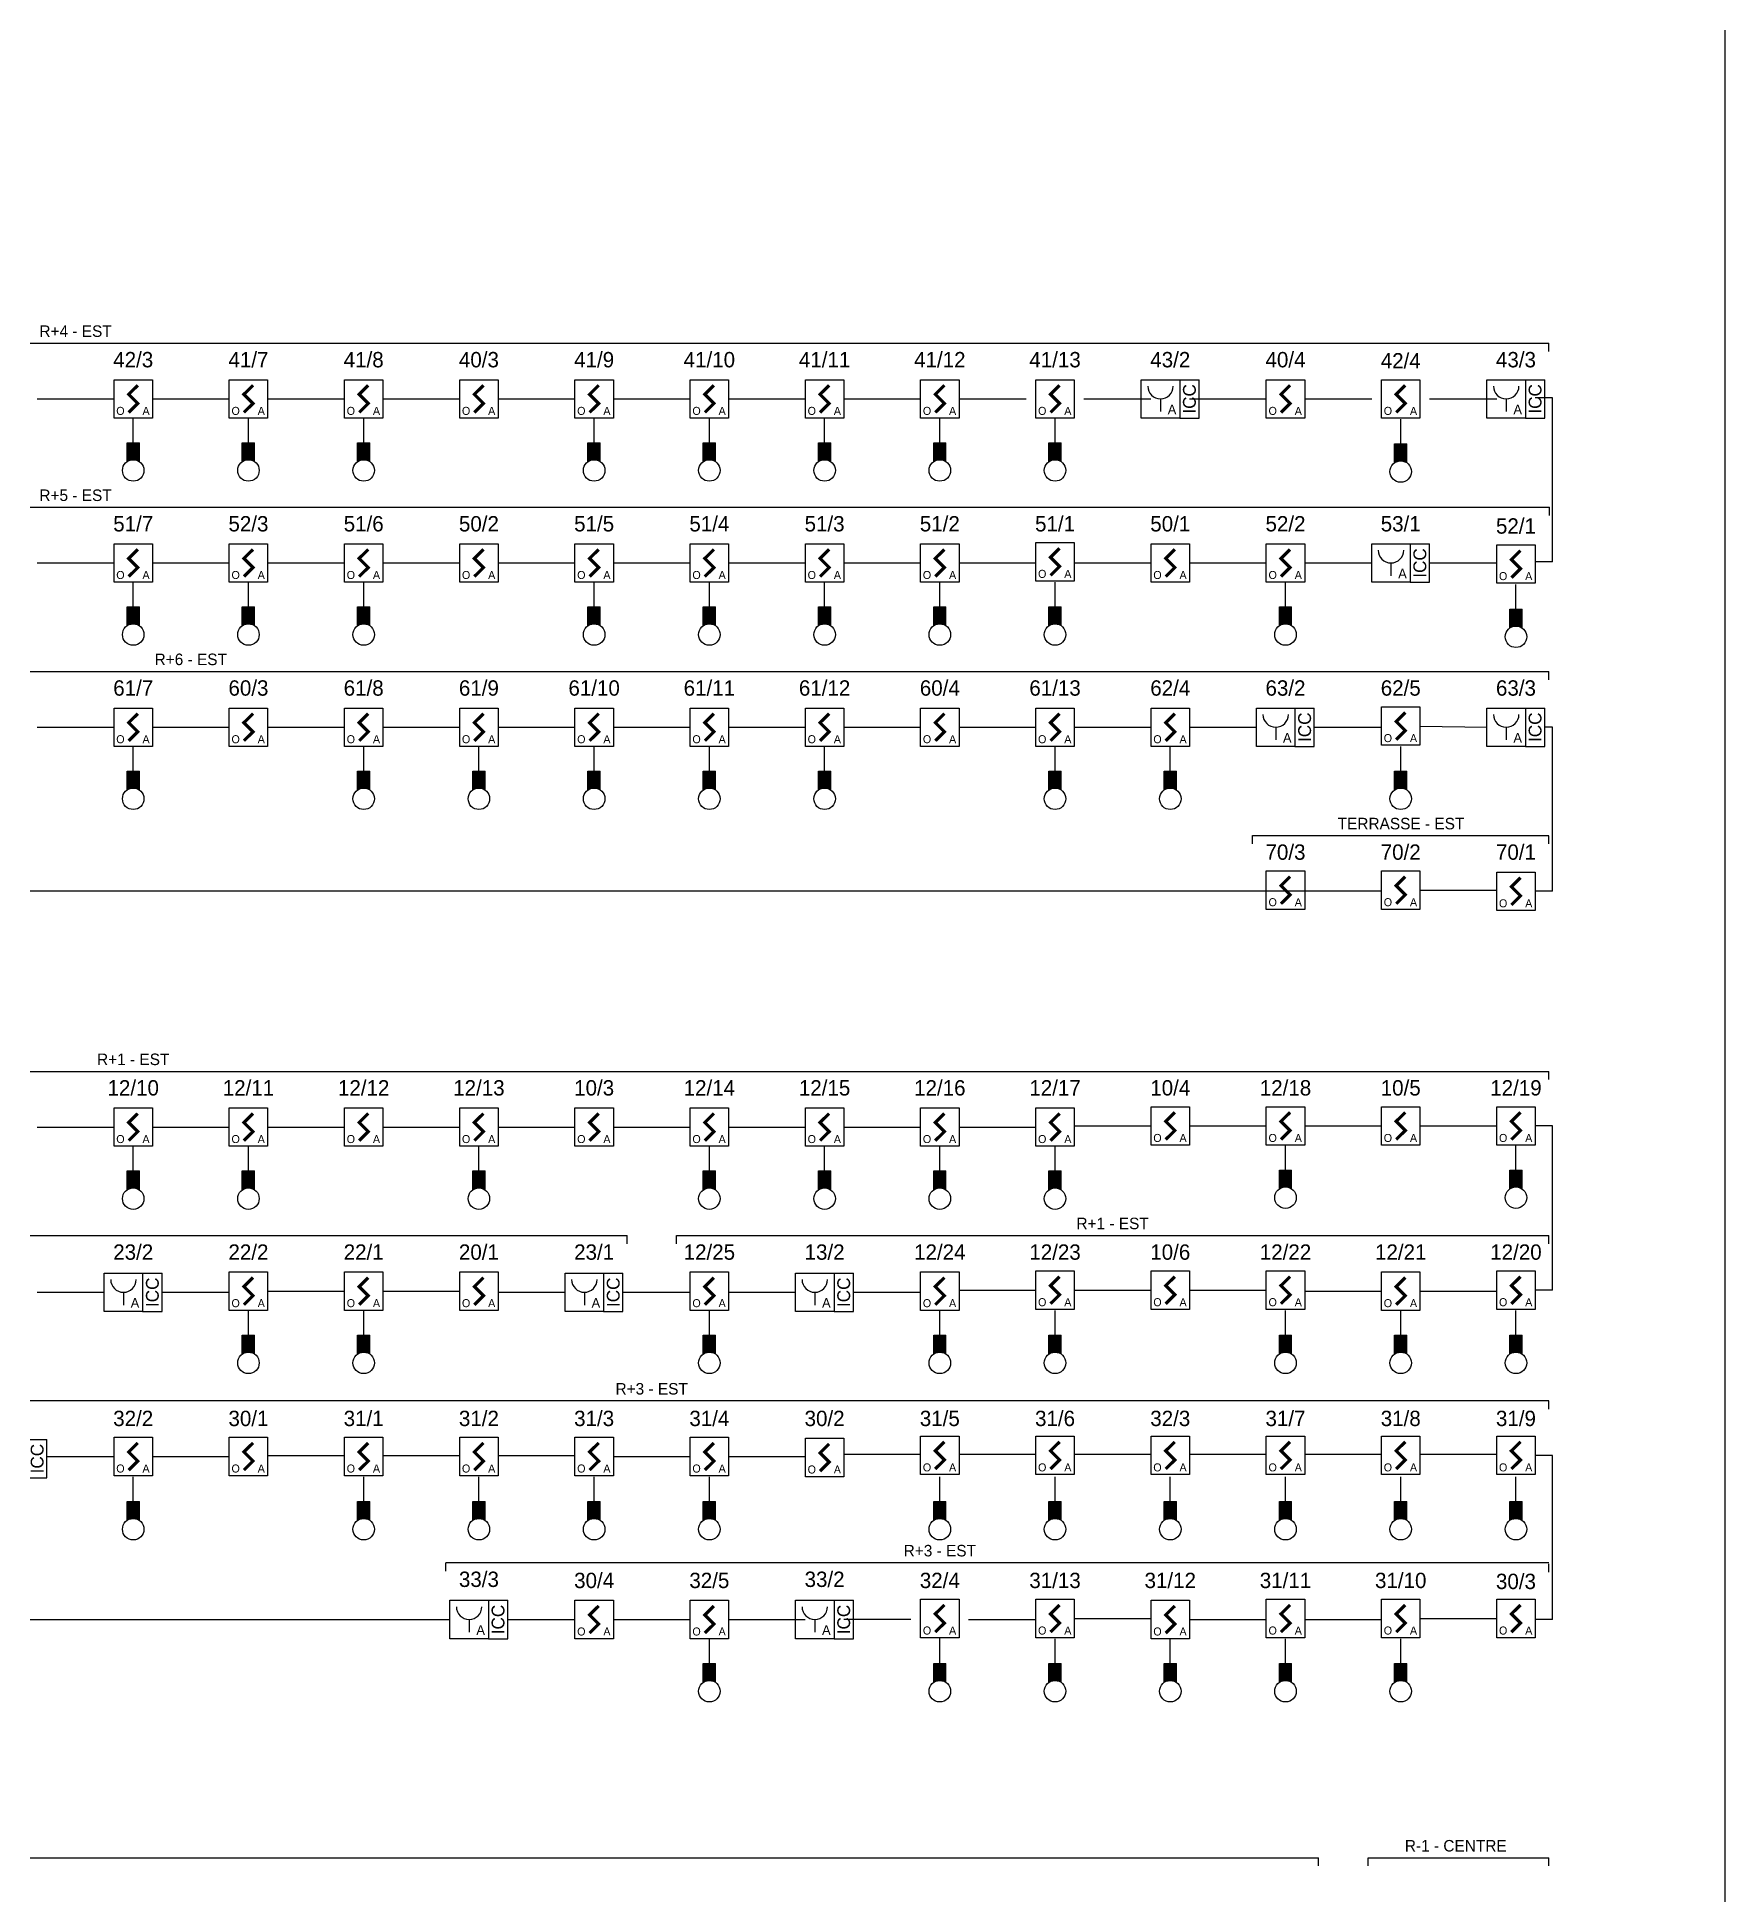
# Model space of a CAD drawing. Header units: millimetres. Extents: x 1942 to 3722, y 1044 to 1602.
# Drawn here: x 3153.5 to 3274.4, y 1189.9 to 1322.9 of the extents above; entities that cross this region are included whole.
import ezdxf
from ezdxf.enums import TextEntityAlignment as Align

# ---------------------------------------------------------------- set-up
doc = ezdxf.new("R2010")
doc.units = ezdxf.units.MM
for name, color, linetype in [('jcc-adressage', 6, 'Continuous'), ('JCC-CABLE1', 3, 'Continuous'), ('JCC-DECLENCHEUR MANUEL', 5, 'Continuous'), ('JCC-DECLENCHEUR MANUEL AVEC ISOLATEUR', 1, 'Continuous'), ('JCC-INDICATEUR ACTION', 1, 'Continuous'), ('JCC-LOCAUX', 130, 'Continuous'), ('JCC-NIVEAU', 4, 'Continuous')]:
    doc.layers.add(name, color=color, linetype=linetype)
doc.layers.add('JCC-OPTIQUE', color=1, linetype='Continuous', lineweight=25)
doc.styles.add('LOCAUX', font='romans.shx', dxfattribs={"width": 0.75})
doc.styles.add('TEXTE', font='romans.shx')

# ---------------------------------------------------------------- blocks, each defined once
blk = doc.blocks.new('voa')
blk.add_lwpolyline([(-3, 3), (3, 3), (3, -3), (-3, -3)], close=True)
at = {"const_width": 0.5}
blk.add_lwpolyline([(0.71, 2.12), (-0.71, 0.71), (0.71, -0.71), (-0.71, -2.12)], dxfattribs=at)
at = {"flags": 1}
for tag, p in [('SYMB_GRAPH', (0.67, 7.09)), ('SYMB_VIC', (0, 4.02)), ('SYMB_VISIODEF', (0, 1.25)), ('ADRESSE', (0, -1.5)), ('ZONE', (0, -1.5)), ('IA', (0.12, -0.63)), ('METIER', (0, -3)), ('CENTRALE', (0.44, -8.82)), ('VARIANTE', (0.67, -11.67))]:
    blk.add_attdef(tag, text='', height=2.5, dxfattribs=at).set_placement(p, align=Align.CENTER)
for tag, height, p in [('LIBELLE', 2.5, (0, 4)), ('TYPE', 1.25, (-2, -2.5)), ('TECH', 1.25, (2, -2.5)), ('LIBELLEZONE', 2.5, (0, -6.5))]:
    blk.add_attdef(tag, text='', height=height).set_placement(p, align=Align.CENTER)
blk = doc.blocks.new('indicateur action')
at = {"layer": 'JCC-INDICATEUR ACTION'}
blk.add_hatch(color=0, dxfattribs=at).paths.add_polyline_path([(0.8, -0.05, -0.315344), (-0.8, -0.05), (-0.8, -2.5), (0.8, -2.5)])
at = {"layer": 'JCC-INDICATEUR ACTION', "color": 0}
for p, q in [((-0.8, -0.05), (-0.8, -2.5)), ((0.8, -0.05), (0.8, -2.5)), ((0.8, -2.5), (-0.8, -2.5))]:
    blk.add_line(p, q, dxfattribs=at)
blk.add_circle((0, 1.1), 1.4, dxfattribs=at)
at = {"layer": 'jcc-adressage', "style": 'TEXTE'}
blk.add_attdef('ADRESSE', text='', height=3, dxfattribs=at).set_placement((0, 5), align=Align.MIDDLE)
at = {"layer": 'JCC-LOCAUX', "style": 'LOCAUX', "width": 0.75, "flags": 8}
for p in [(0, 13.75), (0, 11.25), (0, 8.75)]:
    blk.add_attdef('PIECE', text='', height=1.75, dxfattribs=at).set_placement(p, align=Align.MIDDLE)
blk = doc.blocks.new('déclencheur manuel avec isolateur')
at = {"layer": 'JCC-DECLENCHEUR MANUEL AVEC ISOLATEUR', "color": 0}
for p, q in [((2.5, 2.5), (5.02, 2.5)), ((5.02, -2.5), (5.02, 2.5)), ((0, 0), (0, -1.66)), ((2.5, -2.5), (5.02, -2.5))]:
    blk.add_line(p, q, dxfattribs=at)
blk.add_lwpolyline([(-2.5, 2.5), (2.5, 2.5), (2.5, -2.5), (-2.5, -2.5)], close=True, dxfattribs=at)
blk.add_arc((0, 1.66), 1.66, 180, 0, dxfattribs=at)
at = {"layer": 'jcc-adressage', "style": 'TEXTE'}
blk.add_attdef('ADRESSE', text='', height=3, dxfattribs=at).set_placement((0, 5), align=Align.MIDDLE)
at = {"layer": 'JCC-DECLENCHEUR MANUEL AVEC ISOLATEUR', "color": 0}
blk.add_text('ICC', height=1.668, rotation=90, dxfattribs=at).set_placement((3.76, 0), align=Align.MIDDLE_CENTER)
blk.add_text('A', height=1.25, dxfattribs=at).set_placement((1.5, -2), align=Align.CENTER)
at = {"layer": 'JCC-LOCAUX', "style": 'LOCAUX', "width": 0.85, "flags": 8}
for p in [(0, 13.75), (0, 11.25), (0, 8.75)]:
    blk.add_attdef('PIECE', text='', height=1.75, dxfattribs=at).set_placement(p, align=Align.MIDDLE)

msp = doc.modelspace()

# ---------------------------------------------------------------- linework, layer by layer
at = {"color": 0}
msp.add_lwpolyline([(1944.02, 1599.75), (3274.38, 1599.75), (3274.38, 1047.07), (1944.02, 1047.07)], close=True, dxfattribs=at)
at = {"layer": 'JCC-CABLE1'}
for p, q in [((3153.54, 1297.04), (3159.04, 1297.04)), ((3161.79, 1297.04), (3167.29, 1297.04)), ((3170.04, 1297.04), (3175.54, 1297.04)), ((3178.29, 1297.04), (3183.79, 1297.04)), ((3186.54, 1297.04), (3192.04, 1297.04)), ((3194.79, 1297.04), (3200.29, 1297.04)), ((3203.04, 1297.04), (3208.54, 1297.04)), ((3211.29, 1297.04), (3216.79, 1297.04)), ((3219.54, 1297.04), (3224.35, 1297.04)), ((3228.48, 1297.04), (3233.29, 1297.04)), ((3236.04, 1297.04), (3241.54, 1297.04)), ((3244.29, 1297.04), (3249.1, 1297.04)), ((3253.23, 1297.04), (3258.04, 1297.04)), ((3262.03, 1297.12), (3260.79, 1297.12)), ((3262.03, 1285.37), (3262.03, 1297.12)), ((3160.42, 1293.9), (3160.42, 1295.67)), ((3168.67, 1293.9), (3168.67, 1295.67)), ((3176.92, 1293.9), (3176.92, 1295.67)), ((3193.42, 1293.9), (3193.42, 1295.67)), ((3201.67, 1293.9), (3201.67, 1295.67)), ((3209.92, 1293.9), (3209.92, 1295.67)), ((3218.17, 1293.9), (3218.17, 1295.67)), ((3226.42, 1293.9), (3226.42, 1295.67)), ((3251.17, 1293.82), (3251.17, 1295.59)), ((3153.54, 1285.29), (3159.04, 1285.29)), ((3161.79, 1285.29), (3167.29, 1285.29)), ((3170.04, 1285.29), (3175.54, 1285.29)), ((3178.29, 1285.29), (3183.79, 1285.29)), ((3186.54, 1285.29), (3192.04, 1285.29)), ((3194.79, 1285.29), (3200.29, 1285.29)), ((3203.04, 1285.29), (3208.54, 1285.29)), ((3211.29, 1285.29), (3216.79, 1285.29)), ((3219.54, 1285.29), (3225.04, 1285.29)), ((3227.79, 1285.29), (3233.29, 1285.29)), ((3236.04, 1285.29), (3241.54, 1285.29)), ((3244.29, 1285.29), (3249.1, 1285.29)), ((3253.23, 1285.29), (3258.04, 1285.29)), ((3262.03, 1285.37), (3260.79, 1285.37)), ((3160.42, 1282.14), (3160.42, 1283.91)), ((3168.67, 1282.14), (3168.67, 1283.91)), ((3176.92, 1282.14), (3176.92, 1283.91)), ((3193.42, 1282.14), (3193.42, 1283.91)), ((3201.67, 1282.14), (3201.67, 1283.91)), ((3209.92, 1282.14), (3209.92, 1283.91)), ((3218.17, 1282.14), (3218.17, 1283.91)), ((3226.42, 1282.14), (3226.42, 1283.91)), ((3242.92, 1282.14), (3242.92, 1283.91)), ((3259.42, 1281.98), (3259.42, 1283.76)), ((3153.54, 1273.53), (3159.04, 1273.53)), ((3161.79, 1273.53), (3167.29, 1273.53)), ((3170.04, 1273.53), (3175.54, 1273.53)), ((3178.29, 1273.53), (3183.79, 1273.53)), ((3186.54, 1273.53), (3192.04, 1273.53)), ((3194.79, 1273.53), (3200.29, 1273.53)), ((3203.04, 1273.53), (3208.54, 1273.53)), ((3211.29, 1273.53), (3216.79, 1273.53)), ((3219.54, 1273.53), (3225.04, 1273.53)), ((3227.79, 1273.53), (3233.29, 1273.53)), ((3236.04, 1273.53), (3240.85, 1273.53)), ((3244.98, 1273.53), (3249.79, 1273.53)), ((3252.54, 1273.61), (3257.35, 1273.53)), ((3262.03, 1273.53), (3261.48, 1273.53)), ((3262.03, 1261.78), (3262.03, 1273.53)), ((3160.42, 1270.39), (3160.42, 1272.16)), ((3176.92, 1270.39), (3176.92, 1272.16)), ((3185.17, 1270.39), (3185.17, 1272.16)), ((3193.42, 1270.39), (3193.42, 1272.16)), ((3201.67, 1270.39), (3201.67, 1272.16)), ((3209.92, 1270.39), (3209.92, 1272.16)), ((3226.42, 1270.39), (3226.42, 1272.16)), ((3234.67, 1270.39), (3234.67, 1272.16)), ((3251.17, 1270.39), (3251.17, 1272.16)), ((3252.54, 1261.86), (3258.04, 1261.86)), ((3262.03, 1261.78), (3260.79, 1261.78)), ((3153.54, 1244.9), (3159.04, 1244.9)), ((3161.79, 1244.9), (3167.29, 1244.9)), ((3170.04, 1244.9), (3175.54, 1244.9)), ((3178.29, 1244.9), (3183.79, 1244.9)), ((3186.54, 1244.9), (3192.04, 1244.9)), ((3194.79, 1244.9), (3200.29, 1244.9)), ((3203.04, 1244.9), (3208.54, 1244.9)), ((3211.29, 1244.9), (3216.79, 1244.9)), ((3219.54, 1244.9), (3225.04, 1244.9)), ((3227.79, 1244.98), (3233.29, 1244.98)), ((3236.04, 1244.98), (3241.54, 1244.98)), ((3244.29, 1244.98), (3249.79, 1244.98)), ((3252.54, 1244.98), (3258.04, 1244.98)), ((3262.03, 1244.98), (3260.79, 1244.98)), ((3262.03, 1233.22), (3262.03, 1244.98)), ((3160.42, 1241.75), (3160.42, 1243.53)), ((3168.67, 1241.75), (3168.67, 1243.53)), ((3185.17, 1241.75), (3185.17, 1243.53)), ((3201.67, 1241.75), (3201.67, 1243.53)), ((3209.92, 1241.75), (3209.92, 1243.53)), ((3218.17, 1241.75), (3218.17, 1243.53)), ((3226.42, 1241.75), (3226.42, 1243.53)), ((3242.92, 1241.83), (3242.92, 1243.6)), ((3259.42, 1241.83), (3259.42, 1243.6)), ((3170.04, 1233.15), (3175.54, 1233.15)), ((3178.29, 1233.15), (3183.79, 1233.15)), ((3219.54, 1233.22), (3225.04, 1233.22)), ((3227.79, 1233.22), (3233.29, 1233.22)), ((3236.04, 1233.22), (3241.54, 1233.22)), ((3244.29, 1233.15), (3249.79, 1233.15)), ((3252.54, 1233.15), (3258.04, 1233.15)), ((3262.03, 1233.22), (3260.79, 1233.22)), ((3153.54, 1233.07), (3158.35, 1233.07)), ((3162.48, 1233.07), (3167.29, 1233.07)), ((3168.67, 1230), (3168.67, 1231.77)), ((3176.92, 1230), (3176.92, 1231.77)), ((3186.54, 1233.07), (3191.35, 1233.07)), ((3195.48, 1233.07), (3200.29, 1233.07)), ((3201.67, 1230), (3201.67, 1231.77)), ((3203.04, 1233.07), (3207.85, 1233.07)), ((3211.98, 1233.07), (3216.79, 1233.07)), ((3218.17, 1230), (3218.17, 1231.77)), ((3226.42, 1230), (3226.42, 1231.77)), ((3242.92, 1230), (3242.92, 1231.77)), ((3251.17, 1230), (3251.17, 1231.77)), ((3259.42, 1230), (3259.42, 1231.77)), ((3154.23, 1221.31), (3159.04, 1221.31)), ((3161.79, 1221.31), (3167.29, 1221.31)), ((3170.04, 1221.39), (3175.54, 1221.39)), ((3178.29, 1221.39), (3183.79, 1221.39)), ((3186.54, 1221.39), (3192.04, 1221.39)), ((3194.79, 1221.31), (3200.29, 1221.31)), ((3203.04, 1221.31), (3208.54, 1221.31)), ((3211.29, 1221.47), (3216.79, 1221.47)), ((3219.54, 1221.47), (3225.04, 1221.47)), ((3227.79, 1221.47), (3233.29, 1221.47)), ((3236.04, 1221.47), (3241.54, 1221.47)), ((3244.29, 1221.47), (3249.79, 1221.47)), ((3252.54, 1221.47), (3258.04, 1221.47)), ((3262.03, 1221.39), (3260.79, 1221.39)), ((3262.03, 1209.64), (3262.03, 1221.39)), ((3160.42, 1218.09), (3160.42, 1219.86)), ((3176.92, 1218.09), (3176.92, 1219.86)), ((3185.17, 1218.09), (3185.17, 1219.86)), ((3193.42, 1218.09), (3193.42, 1219.86)), ((3201.67, 1218.09), (3201.67, 1219.86)), ((3218.17, 1218.09), (3218.17, 1219.86)), ((3226.42, 1218.09), (3226.42, 1219.86)), ((3234.67, 1218.09), (3234.67, 1219.86)), ((3242.92, 1218.09), (3242.92, 1219.86)), ((3251.17, 1218.09), (3251.17, 1219.86)), ((3259.42, 1218.09), (3259.42, 1219.86)), ((3194.79, 1209.64), (3200.29, 1209.64)), ((3203.04, 1209.64), (3208.54, 1209.64)), ((3216.1, 1209.64), (3211.29, 1209.64)), ((3220.23, 1209.64), (3225.04, 1209.64)), ((3227.79, 1209.71), (3233.29, 1209.71)), ((3236.04, 1209.64), (3241.54, 1209.64)), ((3244.29, 1209.64), (3249.79, 1209.64)), ((3252.54, 1209.71), (3258.04, 1209.71)), ((3262.03, 1209.64), (3260.79, 1209.64)), ((3201.67, 1206.49), (3201.67, 1208.26)), ((3218.17, 1206.49), (3218.17, 1208.34)), ((3226.42, 1206.49), (3226.42, 1208.26)), ((3234.67, 1206.49), (3234.67, 1208.26)), ((3242.92, 1206.49), (3242.92, 1208.26)), ((3251.17, 1206.49), (3251.17, 1208.26))]:
    msp.add_line(p, q, dxfattribs=at)
at = {"layer": 'JCC-CABLE1', "color": 1, "ltscale": 0.6}
msp.add_line((3249.79, 1261.78), (3035.46, 1261.78), dxfattribs=at)
for points in [[(3035.46, 1209.64), (3183.1, 1209.64)], [(3187.23, 1209.64), (3192.04, 1209.64)]]:
    msp.add_lwpolyline(points, dxfattribs=at)
at = {"layer": 'JCC-NIVEAU'}
for p, q in [((3059.06, 1301.03), (3261.78, 1301.03)), ((3261.78, 1300.44), (3261.78, 1301.03)), ((3059.06, 1289.28), (3261.83, 1289.28)), ((3261.83, 1288.69), (3261.83, 1289.28)), ((3067.31, 1277.52), (3261.78, 1277.52)), ((3261.78, 1276.93), (3261.78, 1277.52)), ((3240.56, 1265.77), (3261.78, 1265.77)), ((3240.56, 1265.18), (3240.56, 1265.77)), ((3261.78, 1265.17), (3261.78, 1265.76)), ((3059.06, 1248.89), (3261.78, 1248.89)), ((3261.78, 1248.3), (3261.78, 1248.89)), ((3059.06, 1237.13), (3195.78, 1237.13)), ((3195.78, 1236.54), (3195.78, 1237.13)), ((3199.31, 1237.13), (3261.78, 1237.13)), ((3199.31, 1236.54), (3199.31, 1237.13)), ((3261.78, 1236.54), (3261.78, 1237.13)), ((3261.78, 1225.3), (3133.31, 1225.3)), ((3261.78, 1224.71), (3261.78, 1225.3)), ((3261.78, 1213.7), (3182.81, 1213.7)), ((3182.81, 1213.11), (3182.81, 1213.7)), ((3261.78, 1213.03), (3261.78, 1213.63)), ((3059.06, 1192.58), (3245.28, 1192.58)), ((3245.28, 1191.99), (3245.28, 1192.58)), ((3248.84, 1191.99), (3248.84, 1192.58)), ((3248.84, 1192.58), (3261.78, 1192.58)), ((3261.78, 1191.99), (3261.78, 1192.58))]:
    msp.add_line(p, q, dxfattribs=at)

# ---------------------------------------------------------------- block references
at = {"layer": 'JCC-DECLENCHEUR MANUEL', "xscale": 0.55, "yscale": 0.55, "zscale": 0.55}
for p in [(3233.97, 1297.04), (3258.72, 1297.04), (3250.47, 1285.29), (3242.22, 1273.53), (3258.72, 1273.53), (3159.72, 1233.07), (3192.72, 1233.07), (3209.22, 1233.07), (3151.47, 1221.16), (3184.47, 1209.64), (3209.22, 1209.64)]:
    msp.add_blockref('déclencheur manuel avec isolateur', p, dxfattribs=at)
at = {"layer": 'JCC-INDICATEUR ACTION', "xscale": 0.55, "yscale": 0.55, "zscale": 0.55, "rotation": 180}
for p in [(3160.42, 1292.52), (3168.67, 1292.52), (3176.92, 1292.52), (3193.42, 1292.52), (3201.67, 1292.52), (3209.92, 1292.52), (3218.17, 1292.52), (3226.42, 1292.52), (3251.17, 1292.44), (3160.42, 1280.77), (3168.67, 1280.77), (3176.92, 1280.77), (3193.42, 1280.77), (3201.67, 1280.77), (3209.92, 1280.77), (3218.17, 1280.77), (3226.42, 1280.77), (3242.92, 1280.77), (3259.42, 1280.61), (3160.42, 1269.01), (3176.92, 1269.01), (3185.17, 1269.01), (3193.42, 1269.01), (3201.67, 1269.01), (3209.92, 1269.01), (3226.42, 1269.01), (3234.67, 1269.01), (3251.17, 1269.01), (3160.42, 1240.38), (3168.67, 1240.38), (3185.17, 1240.38), (3201.67, 1240.38), (3209.92, 1240.38), (3218.17, 1240.38), (3226.42, 1240.38), (3242.92, 1240.45), (3259.42, 1240.45), (3168.67, 1228.62), (3176.92, 1228.62), (3201.67, 1228.62), (3218.17, 1228.62), (3226.42, 1228.62), (3242.92, 1228.62), (3251.17, 1228.62), (3259.42, 1228.62), (3160.42, 1216.71), (3176.92, 1216.71), (3185.17, 1216.71), (3193.42, 1216.71), (3201.67, 1216.71), (3218.17, 1216.71), (3226.42, 1216.71), (3234.67, 1216.71), (3242.92, 1216.71), (3251.17, 1216.71), (3259.42, 1216.71), (3201.67, 1205.11), (3218.17, 1205.11), (3226.42, 1205.11), (3234.67, 1205.11), (3242.92, 1205.11), (3251.17, 1205.11)]:
    msp.add_blockref('indicateur action', p, dxfattribs=at)
at = {"layer": 'JCC-OPTIQUE'}
for p, xscale, yscale, zscale in [((3160.42, 1297.04), 0.4583333333334167, 0.4583333333334167, 0.4583333333334167), ((3168.67, 1297.04), 0.4583333333334167, 0.4583333333334167, 0.4583333333334167), ((3176.92, 1297.04), 0.4583333333334167, 0.4583333333334167, 0.4583333333334167), ((3185.17, 1297.04), 0.4583333333334167, 0.4583333333334167, 0.4583333333334167), ((3193.42, 1297.04), 0.4583333333334167, 0.4583333333334167, 0.4583333333334167), ((3201.67, 1297.04), 0.4583333333334167, 0.4583333333334167, 0.4583333333334167), ((3209.92, 1297.04), 0.4583333333334167, 0.4583333333334167, 0.4583333333334167), ((3218.17, 1297.04), 0.4583333333332917, 0.4583333333332917, 0.4583333333332917), ((3226.42, 1297.04), 0.4583333333334167, 0.4583333333334167, 0.4583333333334167), ((3242.92, 1297.04), 0.4583333333332917, 0.4583333333332917, 0.4583333333332917), ((3251.17, 1297.04), 0.4583333333332917, 0.4583333333332917, 0.4583333333332917), ((3160.42, 1285.29), 0.4583333333334167, 0.4583333333334167, 0.4583333333334167), ((3168.67, 1285.29), 0.4583333333334167, 0.4583333333334167, 0.4583333333334167), ((3176.92, 1285.29), 0.4583333333334167, 0.4583333333334167, 0.4583333333334167), ((3185.17, 1285.29), 0.4583333333334167, 0.4583333333334167, 0.4583333333334167), ((3193.42, 1285.29), 0.4583333333334167, 0.4583333333334167, 0.4583333333334167), ((3201.67, 1285.29), 0.4583333333332917, 0.4583333333332917, 0.4583333333332917), ((3209.92, 1285.29), 0.4583333333334167, 0.4583333333334167, 0.4583333333334167), ((3218.17, 1285.29), 0.4583333333332917, 0.4583333333332917, 0.4583333333332917), ((3226.42, 1285.37), 0.4583333333334167, 0.4583333333334167, 0.4583333333334167), ((3234.67, 1285.29), 0.4583333333332917, 0.4583333333332917, 0.4583333333332917), ((3242.92, 1285.29), 0.4583333333332917, 0.4583333333332917, 0.4583333333332917), ((3259.42, 1285.21), 0.4583333333332917, 0.4583333333332917, 0.4583333333332917), ((3160.42, 1273.53), 0.4583333333334167, 0.4583333333334167, 0.4583333333334167), ((3168.67, 1273.53), 0.4583333333334167, 0.4583333333334167, 0.4583333333334167), ((3176.92, 1273.53), 0.4583333333334167, 0.4583333333334167, 0.4583333333334167), ((3185.17, 1273.53), 0.4583333333334167, 0.4583333333334167, 0.4583333333334167), ((3193.42, 1273.53), 0.4583333333334167, 0.4583333333334167, 0.4583333333334167), ((3201.67, 1273.53), 0.4583333333334167, 0.4583333333334167, 0.4583333333334167), ((3209.92, 1273.53), 0.4583333333332917, 0.4583333333332917, 0.4583333333332917), ((3218.17, 1273.53), 0.4583333333334167, 0.4583333333334167, 0.4583333333334167), ((3226.42, 1273.53), 0.4583333333334167, 0.4583333333334167, 0.4583333333334167), ((3234.67, 1273.53), 0.4583333333332917, 0.4583333333332917, 0.4583333333332917), ((3251.17, 1273.61), 0.4583333333332917, 0.4583333333332917, 0.4583333333332917), ((3242.92, 1261.86), 0.4583333333332917, 0.4583333333332917, 0.4583333333332917), ((3251.17, 1261.86), 0.4583333333332917, 0.4583333333332917, 0.4583333333332917), ((3259.42, 1261.78), 0.4583333333332917, 0.4583333333332917, 0.4583333333332917), ((3160.42, 1244.9), 0.4583333333334167, 0.4583333333334167, 0.4583333333334167), ((3168.67, 1244.9), 0.4583333333334167, 0.4583333333334167, 0.4583333333334167), ((3176.92, 1244.9), 0.4583333333334167, 0.4583333333334167, 0.4583333333334167), ((3185.17, 1244.9), 0.4583333333334167, 0.4583333333334167, 0.4583333333334167), ((3193.42, 1244.9), 0.4583333333334167, 0.4583333333334167, 0.4583333333334167), ((3201.67, 1244.9), 0.4583333333334167, 0.4583333333334167, 0.4583333333334167), ((3209.92, 1244.9), 0.4583333333334167, 0.4583333333334167, 0.4583333333334167), ((3218.17, 1244.9), 0.4583333333334167, 0.4583333333334167, 0.4583333333334167), ((3226.42, 1244.9), 0.4583333333334167, 0.4583333333334167, 0.4583333333334167), ((3234.67, 1244.98), 0.4583333333334167, 0.4583333333334167, 0.4583333333334167), ((3242.92, 1244.98), 0.4583333333334167, 0.4583333333334167, 0.4583333333334167), ((3251.17, 1244.98), 0.4583333333332917, 0.4583333333332917, 0.4583333333332917), ((3259.42, 1244.98), 0.4583333333332917, 0.4583333333332917, 0.4583333333332917), ((3168.67, 1233.15), 0.4583333333334167, 0.4583333333334167, 0.4583333333334167), ((3176.92, 1233.15), 0.4583333333334167, 0.4583333333334167, 0.4583333333334167), ((3185.17, 1233.15), 0.4583333333334167, 0.4583333333334167, 0.4583333333334167), ((3201.67, 1233.15), 0.4583333333334167, 0.4583333333334167, 0.4583333333334167), ((3218.17, 1233.15), 0.4583333333334167, 0.4583333333334167, 0.4583333333334167), ((3226.42, 1233.22), 0.4583333333334167, 0.4583333333334167, 0.4583333333334167), ((3234.67, 1233.22), 0.4583333333334167, 0.4583333333334167, 0.4583333333334167), ((3242.92, 1233.22), 0.4583333333332917, 0.4583333333332917, 0.4583333333332917), ((3251.17, 1233.15), 0.4583333333332917, 0.4583333333332917, 0.4583333333332917), ((3259.42, 1233.22), 0.4583333333332917, 0.4583333333332917, 0.4583333333332917), ((3160.42, 1221.31), 0.4583333333334167, 0.4583333333334167, 0.4583333333334167), ((3168.67, 1221.31), 0.4583333333334167, 0.4583333333334167, 0.4583333333334167), ((3176.92, 1221.31), 0.4583333333334167, 0.4583333333334167, 0.4583333333334167), ((3185.17, 1221.31), 0.4583333333334167, 0.4583333333334167, 0.4583333333334167), ((3193.42, 1221.31), 0.4583333333334167, 0.4583333333334167, 0.4583333333334167), ((3201.67, 1221.31), 0.4583333333334167, 0.4583333333334167, 0.4583333333334167), ((3209.92, 1221.24), 0.4583333333332917, 0.4583333333332917, 0.4583333333332917), ((3218.17, 1221.39), 0.4583333333334167, 0.4583333333334167, 0.4583333333334167), ((3226.42, 1221.39), 0.4583333333334167, 0.4583333333334167, 0.4583333333334167), ((3234.67, 1221.39), 0.4583333333332917, 0.4583333333332917, 0.4583333333332917), ((3242.92, 1221.39), 0.4583333333334167, 0.4583333333334167, 0.4583333333334167), ((3251.17, 1221.39), 0.4583333333332917, 0.4583333333332917, 0.4583333333332917), ((3259.42, 1221.39), 0.4583333333332917, 0.4583333333332917, 0.4583333333332917), ((3193.42, 1209.64), 0.4583333333332917, 0.4583333333332917, 0.4583333333332917), ((3201.67, 1209.64), 0.4583333333334167, 0.4583333333334167, 0.4583333333334167), ((3218.17, 1209.71), 0.4583333333334167, 0.4583333333334167, 0.4583333333334167), ((3226.42, 1209.71), 0.4583333333334167, 0.4583333333334167, 0.4583333333334167), ((3234.67, 1209.64), 0.4583333333332917, 0.4583333333332917, 0.4583333333332917), ((3242.92, 1209.71), 0.4583333333332917, 0.4583333333332917, 0.4583333333332917), ((3251.17, 1209.71), 0.4583333333332917, 0.4583333333332917, 0.4583333333332917), ((3259.42, 1209.71), 0.4583333333332917, 0.4583333333332917, 0.4583333333332917)]:
    msp.add_blockref('voa', p, dxfattribs=dict(at, xscale=xscale, yscale=yscale, zscale=zscale)).add_auto_attribs({'TECH': 'A', 'TYPE': 'O'})

# ---------------------------------------------------------------- texts
at = {"layer": 'jcc-adressage'}
for s, p in [('42/3', (3160.42, 1299.87)), ('41/7', (3168.67, 1299.87)), ('41/8', (3176.92, 1299.87)), ('40/3', (3185.17, 1299.87)), ('41/9', (3193.42, 1299.87)), ('41/10', (3201.67, 1299.87)), ('41/11', (3209.92, 1299.87)), ('41/12', (3218.17, 1299.87)), ('41/13', (3226.42, 1299.87)), ('43/2', (3234.67, 1299.87)), ('40/4', (3242.92, 1299.87)), ('42/4', (3251.17, 1299.79)), ('43/3', (3259.42, 1299.87)), ('51/7', (3160.42, 1288.12)), ('52/3', (3168.67, 1288.12)), ('51/6', (3176.92, 1288.12)), ('50/2', (3185.17, 1288.12)), ('51/5', (3193.42, 1288.12)), ('51/4', (3201.67, 1288.12)), ('51/3', (3209.92, 1288.12)), ('51/2', (3218.17, 1288.12)), ('51/1', (3226.42, 1288.12)), ('50/1', (3234.67, 1288.12)), ('52/2', (3242.92, 1288.12)), ('53/1', (3251.17, 1288.12)), ('52/1', (3259.42, 1287.96)), ('61/7', (3160.42, 1276.36)), ('60/3', (3168.67, 1276.36)), ('61/8', (3176.92, 1276.36)), ('61/9', (3185.17, 1276.36)), ('61/10', (3193.42, 1276.36)), ('61/11', (3201.67, 1276.36)), ('61/12', (3209.92, 1276.36)), ('60/4', (3218.17, 1276.36)), ('61/13', (3226.42, 1276.36)), ('62/4', (3234.67, 1276.36)), ('63/2', (3242.92, 1276.36)), ('62/5', (3251.17, 1276.36)), ('63/3', (3259.42, 1276.36)), ('70/3', (3242.92, 1264.61)), ('70/2', (3251.17, 1264.61)), ('70/1', (3259.42, 1264.61)), ('12/10', (3160.42, 1247.73)), ('12/11', (3168.67, 1247.73)), ('12/12', (3176.92, 1247.73)), ('12/13', (3185.17, 1247.73)), ('10/3', (3193.42, 1247.73)), ('12/14', (3201.67, 1247.73)), ('12/15', (3209.92, 1247.73)), ('12/16', (3218.17, 1247.73)), ('12/17', (3226.42, 1247.73)), ('10/4', (3234.67, 1247.73)), ('12/18', (3242.92, 1247.73)), ('10/5', (3251.17, 1247.73)), ('12/19', (3259.42, 1247.73)), ('23/2', (3160.42, 1235.97)), ('22/2', (3168.67, 1235.97)), ('22/1', (3176.92, 1235.97)), ('20/1', (3185.17, 1235.97)), ('23/1', (3193.42, 1235.97)), ('12/25', (3201.67, 1235.97)), ('13/2', (3209.92, 1235.97)), ('12/24', (3218.17, 1235.97)), ('12/23', (3226.42, 1235.97)), ('10/6', (3234.67, 1235.97)), ('12/22', (3242.92, 1235.97)), ('12/21', (3251.17, 1235.97)), ('12/20', (3259.42, 1235.97)), ('32/2', (3160.42, 1224.06)), ('30/1', (3168.67, 1224.06)), ('31/1', (3176.92, 1224.06)), ('31/2', (3185.17, 1224.06)), ('31/3', (3193.42, 1224.06)), ('31/4', (3201.67, 1224.06)), ('30/2', (3209.92, 1224.06)), ('31/5', (3218.17, 1224.06)), ('31/6', (3226.42, 1224.06)), ('32/3', (3234.67, 1224.06)), ('31/7', (3242.92, 1224.06)), ('31/8', (3251.17, 1224.06)), ('31/9', (3259.42, 1224.06)), ('33/3', (3185.17, 1212.54)), ('33/2', (3209.92, 1212.54)), ('30/4', (3193.42, 1212.46)), ('32/5', (3201.67, 1212.46)), ('32/4', (3218.17, 1212.46)), ('31/13', (3226.42, 1212.46)), ('31/12', (3234.67, 1212.46)), ('31/11', (3242.92, 1212.46)), ('31/10', (3251.17, 1212.46)), ('30/3', (3259.42, 1212.39))]:
    msp.add_text(s, height=1.1, dxfattribs=at).set_placement(p, align=Align.MIDDLE)
at = {"layer": 'JCC-NIVEAU'}
for s, p in [('R+4 - EST', (3156.29, 1301.89)), ('R+5 - EST', (3156.29, 1290.14)), ('R+6 - EST', (3164.54, 1278.39)), ('TERRASSE - EST', (3251.19, 1266.63)), ('R+1 - EST', (3160.42, 1249.75)), ('R+1 - EST', (3230.54, 1238)), ('R+3 - EST', (3197.54, 1226.16)), ('R+3 - EST', (3218.17, 1214.57)), ('R-1 - CENTRE', (3255.11, 1193.44))]:
    msp.add_text(s, height=0.825, dxfattribs=at).set_placement(p, align=Align.MIDDLE)

doc.saveas('drawing.dxf')
